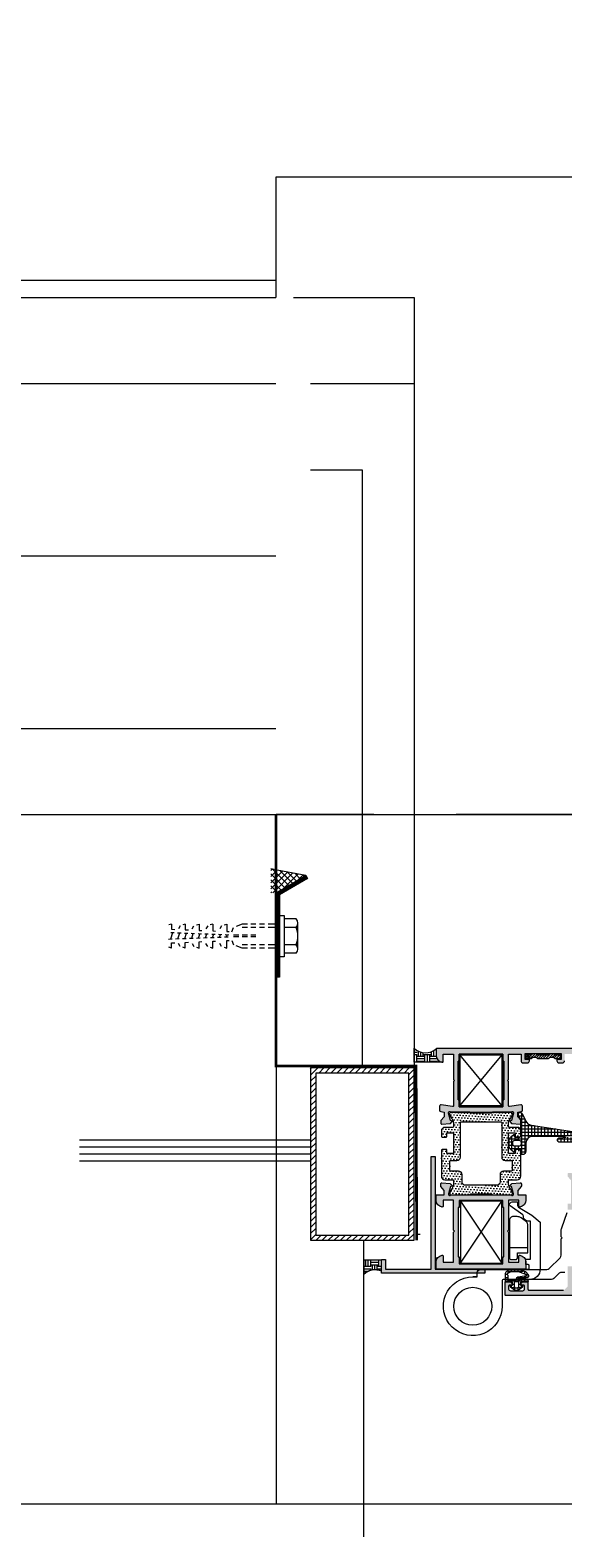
# Model space of a CAD drawing. Header units: inches. Extents: x 21 to 32698, y 13 to 3712.
# Drawn here: x 6154.63 to 6170.08, y 2561.39 to 2604.84 of the extents above; entities that cross this region are included whole.
import ezdxf

# ---------------------------------------------------------------- set-up
doc = ezdxf.new("R2010")
doc.units = ezdxf.units.IN
doc.header["$MEASUREMENT"] = 0
doc.set_wipeout_variables(frame=1)
for name, pattern in [('DOT', [6.35, 0, -6.35]), ('HIDDEN', [9.525, 6.35, -3.175]), ('IMPORT-HIDDEN2', [47.625, 31.75, -15.875])]:
    doc.linetypes.add(name, pattern=pattern)
for name, color, linetype, lineweight in [('Z_MİM_-KM-BEAM-RAY', 8, 'DOT', 25), ('Z_MİM_-KM-GLAZ', 8, 'Continuous', 25), ('Z_MİM_-KM-GLAZ-CURT', 8, 'Continuous', 25), ('Z_MİM_-KM-IZO-THERMAL', 8, 'Continuous', 25), ('Z_MİM_-KM-IZO-THERMAL-ROCKWOOL', 8, 'BATTING', 25), ('Z_MİM_-KM-PAINT', 8, 'Continuous', 25), ('Z_MİM_-KM-PATTERN-00', 8, 'Continuous', 25), ('Z_MİM_-KM-PAVEMENT', 8, 'Continuous', 25), ('Z_MİM_-KM-RAY-1', 8, 'IMPORT-HIDDEN2', 25), ('Z_MİM_-KM-STRS', 8, 'Continuous', 25), ('Z_MİM_-KM-WALL', 8, 'Continuous', 25), ('Z_MİM_-KM-WALL-IZO-TERMAL', 8, 'Continuous', 25), ('Z_MİM_-KM-WALL-PL', 8, 'Continuous', 25), ('Z_MİM_-KM-WALL-PLASTER', 8, 'Continuous', 25), ('Z_MİM_1', 8, 'Continuous', 25), ('Z_MİM_Aksesuar', 8, 'Continuous', 25), ('Z_MİM_aksesuar_k', 8, 'Continuous', 25), ('Z_MİM_AUDIT_D_040619093244-1', 8, 'Continuous', 25), ('Z_MİM_CELIK', 8, 'Continuous', 25), ('Z_MİM_fitiller_k', 8, 'Continuous', 25), ('Z_MİM_hatch_k', 8, 'Continuous', 25), ('Z_MİM_mennteşe_k', 8, 'Continuous', 25), ('Z_MİM_MYM_MEMBRAN_', 8, 'HIDDEN', 25), ('Z_MİM_PROFIL', 8, 'Continuous', 25), ('Z_MİM_yazı_numara_k', 8, 'Continuous', 25)]:
    doc.layers.add(name, color=color, linetype=linetype, lineweight=lineweight)
doc.layers.add('Z_MİM_-KM-WALL-TERMAL-PATTERN', color=8, linetype='BATTING', lineweight=25, plot=False)
doc.linetypes.add('BATTING', pattern='A,0.00254,-2.54,[134,ltypeshp.shx,S=2.54,R=0,X=-2.54,Y=0],-5.08,[134,ltypeshp.shx,S=2.54,R=180,X=2.54,Y=0],-2.54', length=10.16254)
pattern_1 = [(270, (-66260.89363, 147327.28475), (0.1905, -0.1905), [0.1905, -0.1905]), (270, (-66260.82219, 147327.28475), (0.1905, -0.1905), [0.1905, -0.1905]), (270, (-66260.75075, 147327.28475), (0.1905, -0.1905), [0.1905, -0.1905]), (360, (-66260.72694, 147327.26094), (0.1905, 0.1905), [0.1905, -0.1905]), (360, (-66260.72694, 147327.1895), (0.1905, 0.1905), [0.1905, -0.1905]), (360, (-66260.72694, 147327.11806), (0.1905, 0.1905), [0.1905, -0.1905])]

# ---------------------------------------------------------------- blocks, each defined once
blk = doc.blocks.new('TRETUVAR')
at = {"layer": 'Z_MİM_-KM-PATTERN-00'}
h = blk.add_hatch(dxfattribs=at)
h.set_pattern_fill('AR-B816', color=256, scale=0.3, angle=90)
h.set_pattern_definition([(90, (21322.77, 490.03), (-60.96, 4e-15), []), (180, (21322.77, 490.03), (-60.96, -60.96), [60.96, -60.96])])
h.paths.add_polyline_path([(22632.772, 2700.032), (19252.772, 2700.032), (19252.772, 2750.032), (19097.772, 2750.032), (19097.772, 2610.032), (22542.772, 2610.032), (22542.772, 2080.13), (22697.772, 2080.13), (22697.772, 1460.13), (22542.772, 1460.13), (22542.772, 980.032), (21222.771, 980.032), (21222.771, 590.032), (20152.772, 590.032), (20152.772, 980.032), (19012.772, 980.032), (19012.775, 1635.031), (18722.771, 1635.031), (18722.772, 2610.032), (18807.772, 2610.032), (18807.772, 2750.032), (18632.772, 2750.032), (18632.771, 1545.031), (18922.774, 1545.031), (18922.771, 890.032), (19882.772, 890.032), (19882.772, 665.017), (20022.751, 665.033), (20022.77, 490.032), (21322.771, 490.032), (21322.771, 890.032), (22632.772, 890.032), (22632.772, 1220.13), (22797.772, 1220.13), (22797.772, 2180.13), (22632.772, 2180.13)])
h.paths.add_polyline_path([(19082.772, 2750.032), (18822.772, 2750.032), (18822.772, 2610.032), (19082.772, 2610.032)], flags=16)
at = {"layer": 'Z_MİM_-KM-PAVEMENT'}
blk.add_lwpolyline([(22542.772, 1460.13), (22542.772, 980.032), (21222.771, 980.032), (21222.771, 590.032), (20152.772, 590.032), (20152.772, 980.032), (19012.772, 980.032), (19012.775, 1635.031), (18722.771, 1635.031), (18722.772, 2610.032), (22542.772, 2610.032), (22542.772, 2080.13), (22697.772, 2080.13), (22697.772, 1460.13)], close=True, dxfattribs=at)
blk = doc.blocks.new('*U77')
at = {"layer": 'Z_MİM_AUDIT_D_040619093244-1'}
for points in [[(-3.031, -3.175), (-3.106, -3.2)], [(-3.001, -3.434), (-3.063, -3.619)], [(-2.951, -3.435), (-3.05, -3.432)], [(-3.031, -3.175), (-3.031, -3.326)], [(-3.031, -3.326), (-2.937, -3.33)], [(-2.803, -3.441), (-2.86, -3.611)], [(-2.754, -3.443), (-2.853, -3.439)], [(-2.781, -3.225), (-2.831, -3.313)], [(-2.631, -3.175), (-2.706, -3.2)], [(-2.606, -3.448), (-2.658, -3.604)], [(-2.556, -3.45), (-2.655, -3.446)], [(-2.631, -3.175), (-2.631, -3.343)], [(-2.631, -3.343), (-2.542, -3.347)], [(-2.359, -3.457), (-2.457, -3.454)], [(-2.408, -3.456), (-2.455, -3.596)], [(-2.431, -3.313), (-2.381, -3.225)], [(-2.306, -3.2), (-2.231, -3.175), (-2.231, -3.36), (-2.147, -3.363)], [(-2.161, -3.465), (-2.26, -3.461)], [(-2.211, -3.463), (-2.253, -3.589)], [(-1.964, -3.472), (-2.062, -3.468)], [(-2.013, -3.47), (-2.05, -3.581)], [(-1.981, -3.225), (-2.031, -3.313)], [(-1.831, -3.175), (-1.906, -3.2)], [(-1.765, -3.479), (-1.864, -3.476)], [(-1.831, -3.175), (-1.831, -3.377)], [(-1.831, -3.377), (-1.752, -3.38)], [(-1.581, -3.225), (-1.631, -3.313)], [(-1.506, -3.2), (-1.431, -3.175), (-1.431, -3.394), (-1.356, -3.397)], [(-1.281, -3.4), (-1.231, -3.275)], [(-0.981, -3.175), (-1.158, -3.246)], [(-0.831, -3.175), (-0.981, -3.175)], [(-0.831, -3.275), (-0.981, -3.275)], [(-0.581, -3.175), (-0.731, -3.175)], [(-0.581, -3.275), (-0.731, -3.275)], [(-0.331, -3.175), (-0.481, -3.175)], [(-0.331, -3.275), (-0.481, -3.275)], [(-3.012, -3.617), (-3.113, -3.621)], [(-3.031, -3.875), (-3.106, -3.85)], [(-3.031, -3.724), (-2.937, -3.72)], [(-3.031, -3.875), (-3.031, -3.724)], [(-2.809, -3.609), (-2.911, -3.613)], [(-2.781, -3.825), (-2.831, -3.738)], [(-2.607, -3.602), (-2.708, -3.606)], [(-2.631, -3.875), (-2.706, -3.85)], [(-2.631, -3.707), (-2.542, -3.703)], [(-2.631, -3.875), (-2.631, -3.707)], [(-2.404, -3.594), (-2.506, -3.598)], [(-2.431, -3.738), (-2.381, -3.825)], [(-2.306, -3.85), (-2.231, -3.875), (-2.231, -3.69), (-2.147, -3.687)], [(-2.202, -3.587), (-2.303, -3.591)], [(-1.999, -3.579), (-2.101, -3.583)], [(-1.981, -3.825), (-2.031, -3.738)], [(-1.906, -3.85), (-1.831, -3.875), (-1.831, -3.673), (-1.752, -3.67)], [(-1.797, -3.572), (-1.898, -3.576)], [(-1.815, -3.477), (-1.848, -3.574)], [(-1.594, -3.564), (-1.696, -3.568)], [(-1.568, -3.487), (-1.667, -3.483)], [(-1.618, -3.485), (-1.645, -3.566)], [(-1.581, -3.825), (-1.631, -3.738)], [(-1.506, -3.85), (-1.431, -3.875), (-1.431, -3.656), (-1.356, -3.653)], [(-1.392, -3.557), (-1.493, -3.561)], [(-1.371, -3.494), (-1.47, -3.49)], [(-1.42, -3.492), (-1.443, -3.559)], [(-1.281, -3.65), (-1.231, -3.775)], [(-1.081, -3.5), (-1.231, -3.5)], [(-1.081, -3.55), (-1.231, -3.55)], [(-0.981, -3.875), (-1.158, -3.804)], [(-0.831, -3.5), (-0.981, -3.5)], [(-0.831, -3.55), (-0.981, -3.55)], [(-0.831, -3.775), (-0.981, -3.775)], [(-0.831, -3.875), (-0.981, -3.875)], [(-0.581, -3.5), (-0.731, -3.5)], [(-0.581, -3.55), (-0.731, -3.55)], [(-0.581, -3.775), (-0.731, -3.775)], [(-0.581, -3.875), (-0.731, -3.875)], [(-0.331, -3.775), (-0.481, -3.775)], [(-0.331, -3.875), (-0.481, -3.875)]]:
    blk.add_lwpolyline(points, dxfattribs=at)
blk.add_wipeout([(160, -25), (160, 16.5), (0, 16.5), (0, -25)])
h = blk.add_hatch()
h.set_pattern_fill('EARTH', color=256, scale=0.03, angle=-90)
h.set_pattern_definition(pattern_1)
edge = h.paths.add_edge_path()
edge.add_arc((4.662, -6.804), 0.02, 135, 180)
edge.add_line((4.642, -6.804), (4.642, -6.986))
edge.add_arc((4.842, -6.986), 0.2, 180, 255.6877)
edge.add_line((4.793, -7.179), (4.003, -7.179))
edge.add_line((4.003, -7.179), (4.003, -6.777))
edge.add_arc((4.333, -6.426), 0.482, 226.819, 310.9162)
h = blk.add_hatch()
h.set_pattern_fill('ANSI31', color=256, scale=0.016667, angle=90, style=0)
h.set_pattern_definition([(225, (53.624715, 43.97109), (-0.037417734, 0.037417734), [])])
h.paths.add_polyline_path([(7.242, -6.979), (7.242, -7.079), (7.392, -7.079), (7.442, -7.039), (7.542, -7.039), (7.592, -7.079), (7.892, -7.079), (7.942, -7.039), (8.042, -7.039), (8.092, -7.079), (8.242, -7.079), (8.242, -6.979), (8.092, -6.979), (8.042, -6.939), (7.942, -6.939), (7.892, -6.979), (7.592, -6.979), (7.542, -6.939), (7.442, -6.939), (7.392, -6.979)])
h = blk.add_hatch()
h.set_pattern_fill('EARTH', color=256, scale=0.03, angle=-90)
h.set_pattern_definition(pattern_1)
h.paths.add_polyline_path([(3.054, -13.235), (3.054, -12.929), (2.545, -12.929), (2.545, -13.331, -0.291534)])
at = {"layer": 'Z_MİM_Aksesuar'}
h = blk.add_hatch(dxfattribs=at)
h.set_pattern_fill('ANSI37', color=256, angle=180, style=0)
h.set_pattern_definition([(135, (336.59067, -0.34935), (0.088388348, 0.088388348), []), (45, (336.59067, -0.34935), (0.088388348, -0.088388348), [])])
h.paths.add_polyline_path([(0.866, -1.77), (0, -2.27), (-0.152, -2.27), (-0.152, -1.578)])
at = {"layer": 'Z_MİM_CELIK', "linetype": 'Continuous'}
h = blk.add_hatch(dxfattribs=at)
h.set_pattern_fill('ANSI31', color=256, style=0)
h.set_pattern_definition([(45, (9326.51327, -13494.84769), (-0.08838834765, 0.08838834765), [])])
h.paths.add_polyline_path([(1.15, -7.5), (1.15, -12.2), (3.85, -12.2), (3.85, -7.5)], flags=16)
h.paths.add_polyline_path([(1, -7.35), (1, -12.35), (4, -12.35), (4, -7.35)])
at = {"layer": 'Z_MİM_fitiller_k'}
h = blk.add_hatch(dxfattribs=at)
h.set_pattern_fill('NET', color=256, scale=0.03, style=0)
h.set_pattern_definition([(360, (-28.46501, -112.98879), (0, 0.09525), []), (90, (-28.46501, -112.98879), (-0.09525, 0), [])])
h.paths.add_polyline_path([(8.593, -9.192, -0.938467), (8.568, -9.504), (8.221, -9.504, -1), (8.221, -9.377), (8.411, -9.357), (8.586, -9.375, 1.05449), (8.592, -9.316), (8.41, -9.335, -0.025541), (8.39, -9.336), (7.442, -9.336, 0.414214), (7.242, -9.536), (7.242, -9.765, -0.414214), (7.142, -9.865), (7.112, -9.865, -0.414214), (7.092, -9.845), (7.092, -9.735, 0.392414), (7.074, -9.715, 0.010057), (7.072, -9.714), (6.952, -9.714, 0.079637), (6.946, -9.715), (6.912, -9.715), (6.912, -9.766, -0.612814), (6.881, -9.783), (6.797, -9.712, -0.219402), (6.762, -9.636), (6.762, -9.433, -0.219402), (6.797, -9.357), (6.881, -9.286, -0.612814), (6.912, -9.302), (6.912, -9.353), (6.946, -9.353, 0.07964), (6.952, -9.354), (7.072, -9.354, 0.414214), (7.092, -9.334), (7.092, -8.983, 0.317837), (7.112, -8.954), (7.112, -8.895, 0.175452), (7.105, -8.876), (7.092, -8.86), (7.092, -8.858, 0.175452), (7.069, -8.794), (7.027, -8.743, -0.175452), (7.022, -8.73), (7.022, -8.656, -0.414214), (7.042, -8.636), (7.057, -8.636, -0.293333), (7.148, -8.694), (7.239, -8.893, 0.252372), (7.391, -9.007)])
h.paths.add_polyline_path([(7.037, -9.447), (6.925, -9.447, 0.414213), (6.86, -9.512), (6.86, -9.512), (6.86, -9.556, 0.414214), (6.925, -9.621), (7.037, -9.621, 0.414213), (7.102, -9.556), (7.102, -9.512, 0.414214)], flags=16)
at = {"layer": 'Z_MİM_hatch_k'}
h = blk.add_hatch(dxfattribs=at)
h.set_pattern_fill('DOTS', color=256, scale=0.05, angle=60, style=0)
h.set_pattern_definition([(60, (-465.87709, -90.20844), (-0.048897016, 0.074057883), [0, -0.079375])])
h.paths.add_polyline_path([(6.848, -10.951, -0.131652), (6.852, -10.966), (6.852, -10.994, -0.414214), (6.812, -11.034), (6.272, -11.034), (6.242, -11.004), (5.642, -11.004), (5.612, -11.034), (5.072, -11.034, -0.414214), (5.032, -10.994), (5.032, -10.966, -0.131652), (5.036, -10.951), (5.092, -10.854), (5.126, -10.795, 0.131652), (5.142, -10.735), (5.142, -10.614, 0.414214), (5.122, -10.594), (4.892, -10.594, -0.414214), (4.792, -10.494), (4.792, -9.75, -0.236068), (4.812, -9.714), (4.932, -9.714, -0.414214), (4.952, -9.734), (4.952, -9.834), (5.142, -9.834), (5.142, -9.534), (5.142, -9.234), (4.952, -9.234), (4.952, -9.334, -0.414214), (4.932, -9.354), (4.812, -9.354, -0.414214), (4.792, -9.334), (4.792, -9.174, -0.414214), (4.892, -9.074), (5.122, -9.074, 0.414214), (5.142, -9.054), (5.142, -8.934, 0.131652), (5.126, -8.874), (5.092, -8.814), (5.036, -8.718, -0.131652), (5.032, -8.703), (5.032, -8.674, -0.414214), (5.072, -8.634), (5.612, -8.634), (5.642, -8.664), (6.242, -8.664), (6.272, -8.634), (6.812, -8.634, -0.414214), (6.852, -8.674), (6.852, -8.703, -0.131652), (6.848, -8.718), (6.793, -8.814), (6.758, -8.874, 0.131652), (6.742, -8.934), (6.742, -9.054, 0.414214), (6.762, -9.074), (6.992, -9.074, -0.414214), (7.092, -9.174), (7.092, -9.334, -0.414214), (7.072, -9.354), (6.952, -9.354, -0.414214), (6.932, -9.334), (6.932, -9.234), (6.742, -9.234), (6.742, -9.534), (6.742, -9.834), (6.932, -9.834), (6.932, -9.734, -0.414214), (6.952, -9.714), (7.072, -9.714, -0.236068), (7.092, -9.75), (7.092, -10.494, -0.414214), (6.992, -10.594), (6.762, -10.594, 0.414214), (6.742, -10.614), (6.742, -10.735, 0.131652), (6.758, -10.795), (6.793, -10.854)])
h.paths.add_polyline_path([(6.392, -10.754, 0.414214), (6.492, -10.654), (6.492, -10.444, -0.414214), (6.592, -10.344), (6.822, -10.344, 0.414214), (6.842, -10.324), (6.842, -10.054, 0.414214), (6.822, -10.034), (6.642, -10.034, -0.414214), (6.542, -9.934), (6.542, -8.934, 0.414214), (6.522, -8.914), (5.362, -8.914, 0.414214), (5.342, -8.934), (5.342, -9.934, -0.414214), (5.242, -10.034), (5.062, -10.034, 0.414214), (5.042, -10.054), (5.042, -10.324, 0.414214), (5.062, -10.344), (5.292, -10.344, -0.414214), (5.392, -10.444), (5.392, -10.654, 0.414214), (5.492, -10.754)], flags=16)
h = blk.add_hatch(color=256, dxfattribs=at)
h.paths.add_polyline_path([(8.452, -11.444, 0.414214), (8.472, -11.464), (8.692, -11.464), (8.692, -11.664), (8.842, -11.664), (8.842, -11.464), (9.549, -11.509, -0.396047), (9.642, -11.608), (9.642, -12.254), (9.672, -12.284), (9.642, -12.314), (9.642, -12.96, -0.396047), (9.549, -13.06), (8.842, -13.104), (8.842, -12.904), (8.692, -12.904), (8.692, -13.104), (8.472, -13.104, 0.414214), (8.452, -13.124), (8.452, -13.694), (8.365, -13.782, -0.200592), (8.336, -13.794), (7.322, -13.794, -0.414214), (7.302, -13.774), (7.302, -13.554), (7.166, -13.554, 0.312902), (7.119, -13.587), (7.104, -13.627, 0.523343), (7.122, -13.654), (7.182, -13.654, -0.414214), (7.202, -13.674), (7.202, -13.764, -0.414214), (7.152, -13.814), (6.792, -13.814, -0.414214), (6.742, -13.764), (6.742, -13.674, -0.414214), (6.762, -13.654), (6.822, -13.654, 0.523343), (6.841, -13.627), (6.826, -13.587, 0.312902), (6.779, -13.554), (6.667, -13.554), (6.642, -13.554), (6.642, -13.934, 0.414214), (6.662, -13.954), (11.572, -13.954, 0.414214), (11.672, -13.854), (11.672, -11.294, 0.414214), (11.652, -11.274), (11.552, -11.274, 0.414214), (11.532, -11.294), (11.532, -11.324), (11.272, -11.324, -0.414214), (11.252, -11.304), (11.252, -11.014, -0.414214), (11.272, -10.994), (11.532, -10.994), (11.532, -11.064, 0.57735), (11.562, -11.082), (11.662, -11.024, 0.267949), (11.672, -11.007), (11.672, -10.954, 0.414214), (11.572, -10.854), (10.502, -10.854, 0.414214), (10.452, -10.904), (10.452, -10.964, 0.414214), (10.502, -11.014), (10.702, -11.014, -0.414214), (10.752, -11.064), (10.752, -11.234, -0.414214), (10.702, -11.284), (9.872, -11.284), (9.872, -10.614), (9.965, -10.503, 0.175452), (9.972, -10.484), (9.972, -10.424, 0.440011), (9.94, -10.395), (9.699, -10.416, 0.176327), (9.687, -10.421), (9.648, -10.46, 0.573146), (9.657, -10.494), (9.685, -10.501), (9.742, -10.714), (9.742, -11.274, -0.843039), (9.684, -11.284), (8.741, -11.284, -0.843039), (8.682, -11.274), (8.682, -10.714), (8.739, -10.501), (8.768, -10.494, 0.573146), (8.777, -10.46), (8.738, -10.421, 0.176327), (8.725, -10.416), (8.485, -10.395, 0.440011), (8.452, -10.424), (8.452, -10.484, 0.175452), (8.459, -10.503), (8.552, -10.614), (8.552, -11.284), (8.472, -11.284, 0.414214), (8.452, -11.304)])
h.paths.add_polyline_path([(11.532, -11.464), (11.532, -13.714), (11.352, -13.714), (11.352, -13.814), (8.592, -13.814), (8.592, -13.254), (9.792, -13.254), (9.842, -13.254), (9.842, -13.104), (9.792, -13.104), (9.792, -12.624), (9.842, -12.584), (9.842, -11.984), (9.792, -11.944), (9.792, -11.514, -0.414214), (9.842, -11.464), (10.702, -11.464, 0.414214), (10.912, -11.254), (10.912, -11.014, -0.414214), (10.932, -10.994), (11.112, -10.994), (11.112, -11.304, 0.414214), (11.272, -11.464)], flags=16)
h = blk.add_hatch(dxfattribs=at)
h.set_pattern_fill('NET', color=256, scale=0.03, style=0)
h.set_pattern_definition([(360, (-58.47937, -43.57952), (0, 0.09525), []), (90, (-58.47937, -43.57952), (-0.09525, 0), [])])
h.paths.add_polyline_path([(7.093, -13.469), (7.288, -13.432, 0.594487), (7.315, -13.349), (7.236, -13.265), (7.044, -13.199), (6.752, -13.201), (6.663, -13.277, 0.218314), (6.646, -13.315), (6.646, -13.534, 0.414214), (6.666, -13.554), (6.826, -13.554, -0.414214), (6.846, -13.574), (6.846, -13.665), (6.806, -13.665, 0.715976), (6.794, -13.701), (6.91, -13.79, 0.165518), (6.923, -13.794), (7.019, -13.794, 0.165518), (7.032, -13.79), (7.148, -13.701, 0.715976), (7.136, -13.665), (7.096, -13.665), (7.096, -13.574, -0.414214), (7.116, -13.554), (7.296, -13.554, 0.414214), (7.316, -13.534, 0.414214), (7.266, -13.484), (7.105, -13.484, 0.196262), (7.07, -13.499, -1.871962), (7.064, -13.466, 0.148726)])
h.paths.add_polyline_path([(6.906, -13.574), (6.906, -13.69, 0.255859), (6.915, -13.707), (6.944, -13.725, 0.292354), (6.998, -13.725), (7.027, -13.707, 0.255859), (7.036, -13.69), (7.036, -13.574, 0.414214), (7.016, -13.554), (6.926, -13.554, 0.414214)], flags=16)
h.paths.add_polyline_path([(6.897, -13.484, -0.196262), (6.932, -13.499, 0.664495), (6.966, -13.484), (6.966, -13.463, -0.360529), (7.006, -13.414), (7.205, -13.377, -0.267949), (7.224, -13.383, 1.211391), (7.249, -13.352), (7.197, -13.326), (7.032, -13.269), (6.796, -13.271, 0.177462), (6.764, -13.283), (6.747, -13.297, -0.175046), (6.716, -13.309, 0.629075), (6.704, -13.334, -0.175045), (6.716, -13.366), (6.716, -13.484)], flags=16)
at = {"layer": 'Z_MİM_PROFIL'}
h = blk.add_hatch(dxfattribs=at)
h.set_pattern_fill('ANSI37', color=256, scale=0.2, style=0)
h.set_pattern_definition([(315, (2686.23092, 9681.967574), (-0.01767766953, -0.01767766953), []), (225, (2686.23092, 9681.967574), (-0.01767766953, 0.01767766953), [])])
h.paths.add_polyline_path([(0, -2.27), (0.866, -1.77), (0.916, -1.856), (0.1, -2.328), (0.1, -4.719), (0, -4.719)])
h = blk.add_hatch(color=256, dxfattribs=at)
h.paths.add_polyline_path([(4.842, -7.164, -0.447214), (4.82, -7.184, -0.381966), (4.642, -6.986), (4.642, -6.804, -0.414214), (4.662, -6.784), (9.422, -6.784, -0.414214), (9.442, -6.804), (9.442, -7.234), (9.306, -7.234, -0.746966), (9.278, -7.142, 0.236898), (9.262, -7.134), (9.342, -7.134), (9.342, -6.924), (8.882, -6.924), (8.882, -7.134), (8.962, -7.134, -4.221222), (8.946, -7.142, -0.746966), (8.919, -7.234), (8.782, -7.234), (8.782, -6.944), (8.362, -6.944), (8.362, -7.144, -0.742955), (8.252, -7.178, -1.074745), (8.158, -7.104), (8.262, -7.104), (8.262, -6.934), (7.222, -6.934), (7.222, -7.104), (7.327, -7.104, -0.648232), (7.282, -7.204), (7.162, -7.204, -0.414214), (7.102, -7.144), (7.102, -6.954), (6.742, -6.954), (6.742, -7.684), (6.712, -7.714), (6.742, -7.744), (6.742, -8.473), (7.096, -8.417, -0.461006), (7.142, -8.457), (7.142, -8.578, -0.368919), (7.109, -8.618), (7.012, -8.633), (7.012, -8.764), (7.105, -8.876, -0.697699), (7.077, -8.925, -1.138359), (7.08, -8.984), (6.839, -8.963, -0.176327), (6.827, -8.957), (6.809, -8.939), (6.89, -8.634), (6.881, -8.634, 0.707107), (6.824, -8.634), (5.942, -8.634), (5.061, -8.634, 0.843039), (5.002, -8.644), (5.002, -8.664), (5.076, -8.939), (5.058, -8.957, -0.176327), (5.045, -8.963), (4.805, -8.984, -1.138359), (4.807, -8.925, -0.697699), (4.779, -8.876), (4.872, -8.764), (4.872, -8.633), (4.776, -8.618, -0.368919), (4.742, -8.578), (4.742, -8.457, -0.461006), (4.789, -8.417), (5.142, -8.473), (5.142, -7.744), (5.172, -7.714), (5.142, -7.684), (5.142, -6.954), (4.842, -6.954)])
h.paths.add_polyline_path([(6.572, -8.474), (6.572, -8.274), (6.602, -8.274), (6.602, -7.154), (6.572, -7.154), (6.572, -6.954), (5.942, -6.954), (5.312, -6.954), (5.312, -7.154), (5.282, -7.154), (5.282, -8.274), (5.312, -8.274), (5.312, -8.474), (5.942, -8.474)], flags=16)
blk.add_hatch(color=256, dxfattribs=at).paths.add_polyline_path([(6.056, -13.184), (6.056, -13.304), (3.056, -13.304), (3.056, -12.904), (3.176, -12.904), (3.176, -13.184), (4.496, -13.184), (4.496, -9.923), (4.616, -9.923), (4.616, -13.184)])
h = blk.add_hatch(color=256, dxfattribs=at)
h.paths.add_polyline_path([(4.662, -13.184, -0.414214), (4.642, -13.164), (4.642, -12.983, -0.381966), (4.82, -12.785, -0.447214), (4.842, -12.804), (4.842, -12.984), (5.142, -12.984), (5.142, -12.114), (5.172, -12.084), (5.142, -12.054), (5.142, -11.184), (4.842, -11.184), (4.842, -11.364, -0.447214), (4.82, -11.384, -0.381966), (4.642, -11.186), (4.642, -11.034), (4.872, -11.034), (4.872, -10.904), (4.779, -10.793, -0.697699), (4.807, -10.744, -1.138359), (4.805, -10.685), (5.045, -10.706, -0.176327), (5.058, -10.711), (5.076, -10.73), (4.994, -11.034), (5.004, -11.034, 0.707107), (5.061, -11.034), (5.942, -11.034), (6.824, -11.034, 0.843039), (6.882, -11.024), (6.882, -11.004), (6.809, -10.73), (6.827, -10.711, -0.176327), (6.839, -10.706), (7.08, -10.685, -1.138359), (7.077, -10.744, -0.697699), (7.105, -10.793), (7.012, -10.904), (7.012, -11.034), (7.242, -11.034), (7.242, -11.186, -0.381966), (7.065, -11.384, -0.447214), (7.042, -11.364), (7.042, -11.184), (6.742, -11.184), (6.742, -12.054), (6.712, -12.084), (6.742, -12.114), (6.742, -12.984), (7.042, -12.984), (7.042, -12.804, -0.447214), (7.065, -12.785, -0.381966), (7.242, -12.983), (7.242, -13.164, -0.414214), (7.222, -13.184), (5.942, -13.184)])
h.paths.add_polyline_path([(5.312, -11.194), (5.942, -11.194), (6.572, -11.194), (6.572, -11.394), (6.602, -11.394), (6.602, -12.834), (6.572, -12.834), (6.572, -13.034), (5.942, -13.034), (5.312, -13.034), (5.312, -12.834), (5.282, -12.834), (5.282, -11.394), (5.312, -11.394)], flags=16)
at = {"layer": 'Z_MİM_yazı_numara_k'}
h = blk.add_hatch(dxfattribs=at)
h.set_pattern_fill('LINE', color=256, scale=0.0375, angle=45, style=0)
h.set_pattern_definition([(45, (82.771095, -25.493751), (-0.00331456304, 0.00331456304), [])])
edge = h.paths.add_edge_path()
edge.add_arc((7.32, -7.034), 0.0271, 0, 360)
for points in [[(4.648, -6.79, 0.198912), (4.642, -6.804), (4.642, -6.986, 0.342804), (4.793, -7.179), (4.003, -7.179), (4.003, -6.777, 0.384351)], [(6.812, -11.034, 0.414214), (6.852, -10.994), (6.852, -10.966, 0.131652), (6.848, -10.951), (6.793, -10.854), (6.758, -10.795, -0.131652), (6.742, -10.735), (6.742, -10.614, -0.414214), (6.762, -10.594), (6.992, -10.594, 0.414214), (7.092, -10.494), (7.092, -9.75, 0.236068), (7.072, -9.714), (6.952, -9.714, 0.414214), (6.932, -9.734), (6.932, -9.834), (6.742, -9.834), (6.742, -9.534), (6.742, -9.234), (6.932, -9.234), (6.932, -9.334, 0.414214), (6.952, -9.354), (7.072, -9.354, 0.414214), (7.092, -9.334), (7.092, -9.174, 0.414214), (6.992, -9.074), (6.762, -9.074, -0.414214), (6.742, -9.054), (6.742, -8.934, -0.131652), (6.758, -8.874), (6.793, -8.814), (6.848, -8.718, 0.131652), (6.852, -8.703), (6.852, -8.674, 0.414214), (6.812, -8.634), (6.272, -8.634), (6.242, -8.664), (5.642, -8.664), (5.612, -8.634), (5.072, -8.634, 0.414214), (5.032, -8.674), (5.032, -8.703, 0.131652), (5.036, -8.718), (5.092, -8.814), (5.126, -8.874, -0.131652), (5.142, -8.934), (5.142, -9.054, -0.414214), (5.122, -9.074), (4.892, -9.074, 0.414214), (4.792, -9.174), (4.792, -9.334, 0.414214), (4.812, -9.354), (4.932, -9.354, 0.414214), (4.952, -9.334), (4.952, -9.234), (5.142, -9.234), (5.142, -9.534), (5.142, -9.834), (4.952, -9.834), (4.952, -9.734, 0.414214), (4.932, -9.714), (4.812, -9.714, 0.236068), (4.792, -9.75), (4.792, -10.494, 0.414214), (4.892, -10.594), (5.122, -10.594, -0.414214), (5.142, -10.614), (5.142, -10.735, -0.131652), (5.126, -10.795), (5.092, -10.854), (5.036, -10.951, 0.131652), (5.032, -10.966), (5.032, -10.994, 0.414214), (5.072, -11.034), (5.612, -11.034), (5.642, -11.004), (6.242, -11.004), (6.272, -11.034)], [(6.592, -10.344, 0.414214), (6.492, -10.444), (6.492, -10.654, -0.414214), (6.392, -10.754), (5.492, -10.754, -0.414214), (5.392, -10.654), (5.392, -10.444, 0.414214), (5.292, -10.344), (5.062, -10.344, -0.414214), (5.042, -10.324), (5.042, -10.054, -0.414214), (5.062, -10.034), (5.242, -10.034, 0.414214), (5.342, -9.934), (5.342, -8.934, -0.414214), (5.362, -8.914), (6.522, -8.914, -0.414214), (6.542, -8.934), (6.542, -9.934, 0.414214), (6.642, -10.034), (6.822, -10.034, -0.414214), (6.842, -10.054), (6.842, -10.324, -0.414214), (6.822, -10.344)]]:
    blk.add_lwpolyline(points, format="xyb", close=True)
for points in [[(7.592, -6.979), (7.542, -6.939), (7.442, -6.939), (7.392, -6.979), (7.242, -6.979), (7.242, -7.079), (7.392, -7.079), (7.442, -7.039), (7.542, -7.039), (7.592, -7.079), (7.892, -7.079), (7.942, -7.039), (8.042, -7.039), (8.092, -7.079), (8.242, -7.079), (8.242, -6.979), (8.092, -6.979), (8.042, -6.939), (7.942, -6.939), (7.892, -6.979)], [(6.572, -7.154), (6.602, -7.154), (6.602, -8.274), (6.572, -8.274), (6.572, -8.474), (5.942, -8.474), (5.312, -8.474), (5.312, -8.274), (5.282, -8.274), (5.282, -7.154), (5.312, -7.154), (5.312, -6.954), (5.942, -6.954), (6.572, -6.954)]]:
    blk.add_lwpolyline(points, close=True)
for points in [[(4.836, -7.179), (4.003, -7.179)], [(3.054, -12.929), (2.545, -12.929)], [(3.054, -13.235), (3.054, -12.929)]]:
    blk.add_lwpolyline(points)
blk.add_lwpolyline([(3.054, -12.929), (2.545, -12.929), (2.545, -13.331, -0.291534), (3.054, -13.235, -0.291534)], format="xyb")
for centre, start, end in [((4.333, -6.426), 226.361, 310.9162), ((2.875, -13.683), 68.1682, 133.639)]:
    blk.add_arc(centre, 0.482, start, end)
at = {"layer": 'Z_MİM_-KM-GLAZ-CURT'}
blk.add_lwpolyline([(0, 15), (0, 18.5), (160, 18.5), (160, 15)], dxfattribs=at)
at = {"layer": 'Z_MİM_-KM-RAY-1', "ltscale": 0.15}
for p, q in [((160, 0), (0, 0)), ((160, -20), (0, -20))]:
    blk.add_line(p, q, dxfattribs=at)
at = {"layer": 'Z_MİM_-KM-WALL'}
blk.add_lwpolyline([(0, 0), (0, -20)], dxfattribs=at)
at = {"layer": 'Z_MİM_-KM-WALL-IZO-TERMAL', "ltscale": 1.5}
blk.add_lwpolyline([(1, 12.5), (4, 12.5), (4, -7.5)], dxfattribs=at)
at = {"layer": 'Z_MİM_-KM-WALL-PLASTER', "ltscale": 1.5}
for points in [[(0.503, 15), (4.003, 15), (4.003, -8.634)], [(0, -22.5), (2.542, -22.5), (2.542, -12.35)]]:
    blk.add_lwpolyline(points, dxfattribs=at)
at = {"layer": 'Z_MİM_-KM-WALL-TERMAL-PATTERN', "ltscale": 0.16}
blk.add_lwpolyline([(1, 10), (2.5, 10), (2.5, -7.297)], dxfattribs=at)
at = {"layer": 'Z_MİM_1'}
for p, q in [((4.048, -12.169), (4.177, -12.169)), ((4.648, -12.873), (4.615, -12.851))]:
    blk.add_line(p, q, dxfattribs=at)
at = {"layer": 'Z_MİM_Aksesuar'}
blk.add_line((0.866, -1.77), (-0.152, -1.578), dxfattribs=at)
at = {"layer": 'Z_MİM_aksesuar_k'}
for p, q in [((6.552, -8.454), (5.332, -6.974)), ((5.332, -8.454), (6.552, -6.974)), ((5.332, -8.454), (6.552, -6.974)), ((6.552, -8.454), (5.332, -6.974)), ((5.342, -11.214), (6.542, -13.014)), ((5.342, -13.014), (6.542, -11.214))]:
    blk.add_line(p, q, dxfattribs=at)
for points in [[(5.332, -8.454), (6.552, -8.454), (6.552, -6.974), (5.332, -6.974)], [(6.552, -8.454), (5.332, -8.454), (5.332, -6.974), (6.552, -6.974)], [(5.342, -11.214), (5.342, -13.014), (6.542, -13.014), (6.542, -11.214)]]:
    blk.add_lwpolyline(points, close=True, dxfattribs=at)
at = {"layer": 'Z_MİM_AUDIT_D_040619093244-1'}
for p, q in [((0.581, -3.025), (0.231, -3.025)), ((0.581, -3.275), (0.231, -3.275)), ((0.631, -3.9), (0.631, -3.15)), ((0.581, -3.775), (0.231, -3.775)), ((0.581, -4.025), (0.231, -4.025))]:
    blk.add_line(p, q, dxfattribs=at)
blk.add_lwpolyline([(0, -2.27), (0.866, -1.77), (0.916, -1.856), (0.1, -2.328), (0.1, -4.719), (0, -4.719)], close=True, dxfattribs=at)
for points in [[(0.131, -2.925), (0.231, -2.925), (0.231, -4.125), (0.131, -4.125)], [(-0.081, -3.175), (-0.231, -3.175)], [(-0.081, -3.275), (-0.231, -3.275)], [(-0.044, -3.175), (-0.194, -3.175)], [(-0.044, -3.275), (-0.194, -3.275)], [(-0.015, -3.175), (-0.165, -3.175)], [(-0.015, -3.275), (-0.165, -3.275)], [(-0.081, -3.775), (-0.231, -3.775)], [(-0.081, -3.875), (-0.231, -3.875)], [(-0.044, -3.775), (-0.194, -3.775)], [(-0.044, -3.875), (-0.194, -3.875)], [(-0.015, -3.775), (-0.165, -3.775)], [(-0.015, -3.875), (-0.165, -3.875)]]:
    blk.add_lwpolyline(points, dxfattribs=at)
for centre, radius, start, end in [((0.45, -3.15), 0.181, 316.3972, 43.6028), ((-0.019, -3.525), 0.65, 337.3801, 22.6199), ((0.45, -3.9), 0.181, 316.3972, 43.6028)]:
    blk.add_arc(centre, radius, start, end, dxfattribs=at)
at = {"layer": 'Z_MİM_CELIK'}
for p, q in [((1, -9.45), (-5.701, -9.45)), ((1, -9.65), (-5.701, -9.65)), ((1, -9.85), (-5.701, -9.85)), ((1, -10.05), (-5.701, -10.05))]:
    blk.add_line(p, q, dxfattribs=at)
at = {"layer": 'Z_MİM_CELIK', "linetype": 'Continuous'}
blk.add_lwpolyline([(1, -7.35), (1, -12.35), (4, -12.35), (4, -7.35), (1, -7.35)], dxfattribs=at)
blk.add_lwpolyline([(1.15, -7.5), (1.15, -12.2), (3.85, -12.2), (3.85, -7.5)], close=True, dxfattribs=at)
at = {"layer": 'Z_MİM_fitiller_k'}
for points in [[(8.39, -9.336), (7.442, -9.336, 0.414214), (7.242, -9.536), (7.242, -9.765, -0.414214), (7.142, -9.865), (7.112, -9.865, -0.414214), (7.092, -9.845), (7.092, -9.735, 0.414214), (7.072, -9.715), (6.912, -9.715), (6.912, -9.766, -0.612814), (6.881, -9.783), (6.797, -9.712, -0.219402), (6.762, -9.636), (6.762, -9.433, -0.219402), (6.797, -9.357), (6.881, -9.286, -0.612814), (6.912, -9.302), (6.912, -9.353), (7.072, -9.353, 0.414214), (7.092, -9.333), (7.092, -8.858, 0.175452), (7.069, -8.794), (7.027, -8.743, -0.175452), (7.022, -8.73), (7.022, -8.656, -0.414214), (7.042, -8.636), (7.057, -8.636, -0.293333), (7.148, -8.694), (7.239, -8.893, 0.252372), (7.391, -9.007), (8.593, -9.192, -0.938467)], [(8.568, -9.504), (8.221, -9.504, -1), (8.221, -9.377), (8.411, -9.357)]]:
    blk.add_lwpolyline(points, format="xyb", dxfattribs=at)
for points in [[(6.86, -9.512), (6.86, -9.512, -0.414213), (6.925, -9.447), (7.037, -9.447, -0.414214), (7.102, -9.512), (7.102, -9.556, -0.414213), (7.037, -9.621), (6.925, -9.621, -0.414214), (6.86, -9.556)], [(6.846, -13.574), (6.846, -13.665), (6.806, -13.665, 0.715976), (6.794, -13.701), (6.91, -13.79, 0.165518), (6.923, -13.794), (7.019, -13.794, 0.165518), (7.032, -13.79), (7.148, -13.701, 0.715976), (7.136, -13.665), (7.096, -13.665), (7.096, -13.574, -0.414214), (7.116, -13.554), (7.296, -13.554, 0.414214), (7.316, -13.534, 0.414214), (7.266, -13.484), (7.105, -13.484, 0.196262), (7.07, -13.499, -1.871962), (7.064, -13.466, 0.148078), (7.092, -13.469, 0.000634), (7.093, -13.469), (7.288, -13.432, 0.594487), (7.315, -13.349), (7.236, -13.265), (7.044, -13.199), (6.752, -13.201), (6.663, -13.277, 0.218314), (6.646, -13.315), (6.646, -13.534, 0.414214), (6.666, -13.554), (6.826, -13.554, -0.414214)], [(7.249, -13.352), (7.197, -13.326), (7.032, -13.269), (6.796, -13.271, 0.177462), (6.764, -13.283), (6.747, -13.297, -0.175046), (6.716, -13.309, 0.629806), (6.705, -13.334, -0.000523), (6.704, -13.334, -0.175045), (6.716, -13.366), (6.716, -13.484), (6.897, -13.484, -0.196262), (6.932, -13.499, 0.664495), (6.966, -13.484), (6.966, -13.463, -0.360529), (7.006, -13.414), (7.205, -13.377, -0.267949), (7.224, -13.383, 1.211391)], [(6.944, -13.725, 0.292354), (6.998, -13.725), (7.027, -13.707, 0.255859), (7.036, -13.69), (7.036, -13.574, 0.414214), (7.016, -13.554), (6.926, -13.554, 0.414214), (6.906, -13.574), (6.906, -13.69, 0.255859), (6.915, -13.707)]]:
    blk.add_lwpolyline(points, format="xyb", close=True, dxfattribs=at)
at = {"layer": 'Z_MİM_hatch_k'}
blk.add_lwpolyline([(11.572, -13.954), (6.662, -13.954, -0.414214), (6.642, -13.934), (6.642, -13.554), (6.779, -13.554, -0.312902), (6.826, -13.587), (6.841, -13.627, -0.523343), (6.822, -13.654), (6.762, -13.654, 0.414214), (6.742, -13.674), (6.742, -13.764, 0.414214), (6.792, -13.814), (7.152, -13.814, 0.414214), (7.202, -13.764), (7.202, -13.674, 0.414214), (7.182, -13.654), (7.122, -13.654, -0.523343), (7.104, -13.627), (7.119, -13.587, -0.312902), (7.166, -13.554), (7.302, -13.554), (7.302, -13.774, 0.414214), (7.322, -13.794), (8.336, -13.794, 0.200592)], format="xyb", dxfattribs=at)
at = {"layer": 'Z_MİM_mennteşe_k'}
blk.add_line((7.296, -12.566), (6.766, -12.566), dxfattribs=at)
for points in [[(5.829, -13.414), (5.702, -13.414), (5.829, -13.414), (5.829, -13.286, -0.414214), (5.929, -13.186), (7.306, -13.186, 0.414214), (7.336, -13.156), (7.336, -13.086, 0.414214), (7.306, -13.056), (7.236, -13.056), (7.236, -12.896), (7.376, -12.896), (7.376, -11.796), (7.305, -11.796, -0.155219), (7.259, -11.781), (7.206, -11.743, -0.243349), (7.172, -11.678), (7.172, -11.652, 0.24262), (7.151, -11.611), (6.789, -11.353, -0.212984), (6.769, -11.318), (6.769, -11.317, -0.414214), (6.849, -11.237), (7.001, -11.237), (7.001, -11.337, 0.26051), (7.028, -11.384), (7.419, -11.625), (7.656, -11.826), (7.656, -13.186, -0.414214), (7.356, -13.486), (6.602, -13.486, 0.414214), (6.552, -13.536), (6.552, -14.264, -2.414214), (5.702, -13.414)], [(6.766, -12.857, 0.414214), (6.816, -12.907), (6.949, -12.907, 0.414214), (6.999, -12.857), (6.999, -12.716), (7.296, -12.716), (7.296, -11.895, 0.233693), (7.257, -11.815), (7.109, -11.703, 0.164588), (6.988, -11.662), (6.876, -11.662, 0.414214), (6.766, -11.772)]]:
    blk.add_lwpolyline(points, format="xyb", close=True, dxfattribs=at)
blk.add_lwpolyline([(8.372, -13.286), (8.246, -13.286, 0.198912), (8.211, -13.3), (8.055, -13.456, -0.198912), (7.984, -13.486), (6.602, -13.486, 0.414214), (6.552, -13.536), (6.552, -14.264, -2.414214), (5.702, -13.414), (5.829, -13.414), (5.829, -13.296, -0.414214), (5.929, -13.196), (7.85, -13.196, 0.198912), (7.921, -13.166), (8.233, -12.854, 0.198912), (8.262, -12.783), (8.262, -12.312), (8.292, -12.282), (8.262, -12.252), (8.262, -12.092, -0.087198), (8.28, -11.99), (8.442, -11.543, -0.339454)], format="xyb", dxfattribs=at)
blk.add_circle((5.702, -14.264), 0.55, dxfattribs=at)
blk.add_circle((5.702, -14.264), 0.55, dxfattribs=at)
blk.add_circle((5.702, -14.264), 0.55, dxfattribs=at)
at = {"layer": 'Z_MİM_MYM_MEMBRAN_', "ltscale": 20, "const_width": 0.08}
blk.add_lwpolyline([(4.077, -12.35), (4.058, -7.297), (4.058, -7.297), (0, -7.297), (0, 0), (0, 0)], dxfattribs=at)
at = {"layer": 'Z_MİM_PROFIL'}
blk.add_lwpolyline([(9.422, -6.784), (4.662, -6.784, 0.414214), (4.642, -6.804), (4.642, -6.986, 0.381966), (4.82, -7.184, 0.447214), (4.842, -7.164), (4.842, -6.954), (5.142, -6.954), (5.142, -7.684), (5.172, -7.714), (5.142, -7.744), (5.142, -8.45, -0.461006), (5.119, -8.469), (4.789, -8.417, 0.461006), (4.742, -8.457), (4.742, -8.578, 0.368919), (4.776, -8.618), (4.872, -8.633), (4.872, -8.764), (4.779, -8.876, 0.175452), (4.772, -8.895), (4.772, -8.954, 0.440011), (4.805, -8.984), (5.045, -8.963, 0.176327), (5.058, -8.957), (5.097, -8.918, 0.573146), (5.088, -8.885), (5.059, -8.878), (5.002, -8.664), (5.002, -8.644, -0.843039), (5.061, -8.634), (5.942, -8.634), (6.824, -8.634, -0.843039), (6.882, -8.644), (6.882, -8.664), (6.825, -8.878), (6.797, -8.885, 0.573146), (6.788, -8.918), (6.827, -8.957, 0.176327), (6.839, -8.963), (7.08, -8.984, 0.440011), (7.112, -8.954), (7.112, -8.895, 0.175452), (7.105, -8.876), (7.012, -8.764), (7.012, -8.633), (7.109, -8.618, 0.368919), (7.142, -8.578), (7.142, -8.457, 0.461006), (7.096, -8.417), (6.765, -8.469, -0.461006), (6.742, -8.45), (6.742, -7.744), (6.712, -7.714), (6.742, -7.684), (6.742, -6.954), (7.102, -6.954), (7.102, -7.144, 0.414214), (7.162, -7.204), (7.282, -7.204, 0.414214), (7.342, -7.144), (7.342, -7.104), (7.222, -7.104), (7.222, -6.934), (8.262, -6.934), (8.262, -7.104), (8.142, -7.104), (8.142, -7.144, 0.414214), (8.202, -7.204), (8.302, -7.204, 0.414214), (8.362, -7.144)], format="xyb", dxfattribs=at)
for points in [[(5.312, -8.474), (5.942, -8.474), (6.572, -8.474), (6.572, -8.274), (6.602, -8.274), (6.602, -7.154), (6.572, -7.154), (6.572, -6.954), (5.942, -6.954), (5.312, -6.954), (5.312, -7.154), (5.282, -7.154), (5.282, -8.274), (5.312, -8.274)], [(6.572, -8.474), (5.942, -8.474), (5.312, -8.474), (5.312, -8.274), (5.282, -8.274), (5.282, -7.154), (5.312, -7.154), (5.312, -6.954), (5.942, -6.954), (6.572, -6.954), (6.572, -7.154), (6.602, -7.154), (6.602, -8.274), (6.572, -8.274)], [(6.056, -13.184), (6.056, -13.304), (3.056, -13.304), (3.056, -12.904), (3.176, -12.904), (3.176, -13.184), (4.496, -13.184), (4.496, -9.923), (4.616, -9.923), (4.616, -13.184)], [(5.312, -11.394), (5.282, -11.394), (5.282, -12.834), (5.312, -12.834), (5.312, -13.034), (5.942, -13.034), (6.572, -13.034), (6.572, -12.834), (6.602, -12.834), (6.602, -11.394), (6.572, -11.394), (6.572, -11.194), (5.942, -11.194), (5.312, -11.194)]]:
    blk.add_lwpolyline(points, close=True, dxfattribs=at)
blk.add_lwpolyline([(4.642, -12.983, -0.381966), (4.82, -12.785, -0.447214), (4.842, -12.804), (4.842, -12.984), (5.142, -12.984), (5.142, -12.114), (5.172, -12.084), (5.142, -12.054), (5.142, -11.184), (4.842, -11.184), (4.842, -11.364, -0.447214), (4.82, -11.384, -0.381966), (4.642, -11.186), (4.642, -11.034), (4.872, -11.034), (4.872, -10.904), (4.779, -10.793, -0.175452), (4.772, -10.774), (4.772, -10.714, -0.440011), (4.805, -10.685), (5.045, -10.706, -0.176327), (5.058, -10.711), (5.097, -10.75, -0.573146), (5.088, -10.784), (5.059, -10.791), (5.002, -11.004), (5.002, -11.024, 0.843039), (5.061, -11.034), (5.942, -11.034), (6.824, -11.034, 0.843039), (6.882, -11.024), (6.882, -11.004), (6.825, -10.791), (6.797, -10.784, -0.573146), (6.788, -10.75), (6.827, -10.711, -0.176327), (6.839, -10.706), (7.08, -10.685, -0.440011), (7.112, -10.714), (7.112, -10.774, -0.175452), (7.105, -10.793), (7.012, -10.904), (7.012, -11.034), (7.242, -11.034), (7.242, -11.186, -0.381966), (7.065, -11.384, -0.447214), (7.042, -11.364), (7.042, -11.184), (6.742, -11.184), (6.742, -12.054), (6.712, -12.084), (6.742, -12.114), (6.742, -12.984), (7.042, -12.984), (7.042, -12.804, -0.447214), (7.065, -12.785, -0.381966), (7.242, -12.983), (7.242, -13.164, -0.414214), (7.222, -13.184), (5.942, -13.184), (4.662, -13.184, -0.414214), (4.642, -13.164)], format="xyb", close=True, dxfattribs=at)
at = {"layer": 'Z_MİM_yazı_numara_k'}
blk.add_circle((7.32, -7.034), 0.0271, dxfattribs=at)
blk = doc.blocks.new('-KM_Kiriş İzi_ZK')
at = {"layer": 'Z_MİM_-KM-BEAM-RAY'}
blk.add_line((2774.999, 1600.001), (3475.001, 1600.001), dxfattribs=at)

msp = doc.modelspace()

# ---------------------------------------------------------------- linework, layer by layer
at = {"layer": 'Z_MİM_-KM-IZO-THERMAL'}
msp.add_lwpolyline([(4654.257, 1293.058), (4654.257, 969.583), (3319.258, 969.583), (3319.258, 1624.583), (3029.258, 1624.583), (3029.258, 2594.584), (6844.258, 2594.584), (6844.258, 969.583), (5329.257, 969.583), (5329.257, 1293.058)], dxfattribs=at)
at = {"layer": 'Z_MİM_-KM-IZO-THERMAL-ROCKWOOL', "ltscale": 0.45}
msp.add_lwpolyline([(4649.257, 1293.058), (4649.257, 974.583), (3324.258, 974.583), (3324.258, 1629.583), (3034.258, 1629.583), (3034.258, 2589.584), (6839.258, 2589.584), (6839.258, 974.583), (5334.257, 974.583), (5334.257, 1293.058)], dxfattribs=at)
at = {"layer": 'Z_MİM_-KM-PAINT'}
msp.add_lwpolyline([(4657.257, 1293.058), (4657.257, 966.583), (3316.258, 966.583), (3316.258, 1621.583), (3026.258, 1621.583), (3026.258, 2597.584), (6847.258, 2597.584), (6847.258, 966.583), (5326.257, 966.583), (5326.257, 1293.058)], dxfattribs=at)
at = {"layer": 'Z_MİM_-KM-WALL-PLASTER'}
for points in [[(4656.757, 1293.058), (4656.757, 967.083), (3316.758, 967.083), (3316.758, 1622.083), (3026.758, 1622.083), (3026.758, 2597.084), (6846.758, 2597.084), (6846.758, 967.083), (5326.757, 967.083), (5326.757, 1293.058)], [(4644.257, 1293.058), (4644.257, 979.583), (3329.258, 979.583), (3329.258, 1634.583), (3039.258, 1634.583), (3039.258, 2584.584), (6834.258, 2584.584), (6834.258, 979.583), (5339.257, 979.583), (5339.257, 1293.058)]]:
    msp.add_lwpolyline(points, dxfattribs=at)

# ---------------------------------------------------------------- block references
at = {"layer": 'Z_MİM_-KM-STRS'}
msp.add_blockref('TRETUVAR', (-15696.014, -12.949), dxfattribs=at)

# ---------------------------------------------------------------- next in the draw order: block references
at = {"layer": 'Z_MİM_-KM-GLAZ', "ltscale": 1.5}
msp.add_blockref('*U77', (6161.757, 2582.083), dxfattribs=at)

# ---------------------------------------------------------------- next in the draw order: linework, layer by layer
at = {"layer": 'Z_MİM_-KM-WALL-PL'}
for points in [[(4641.757, 982.083), (3331.758, 982.083), (3331.758, 1637.083), (3041.758, 1637.083), (3041.758, 2582.084), (6831.758, 2582.084), (6831.758, 982.083), (5341.758, 982.083)], [(6106.756, 2562.084), (6806.758, 2562.084)]]:
    msp.add_lwpolyline(points, dxfattribs=at)

# ---------------------------------------------------------------- next in the draw order: block references
at = {"layer": 'Z_MİM_-KM-BEAM-RAY'}
msp.add_blockref('-KM_Kiriş İzi_ZK', (3331.714, 982.083), dxfattribs=at)

doc.saveas('drawing.dxf')
